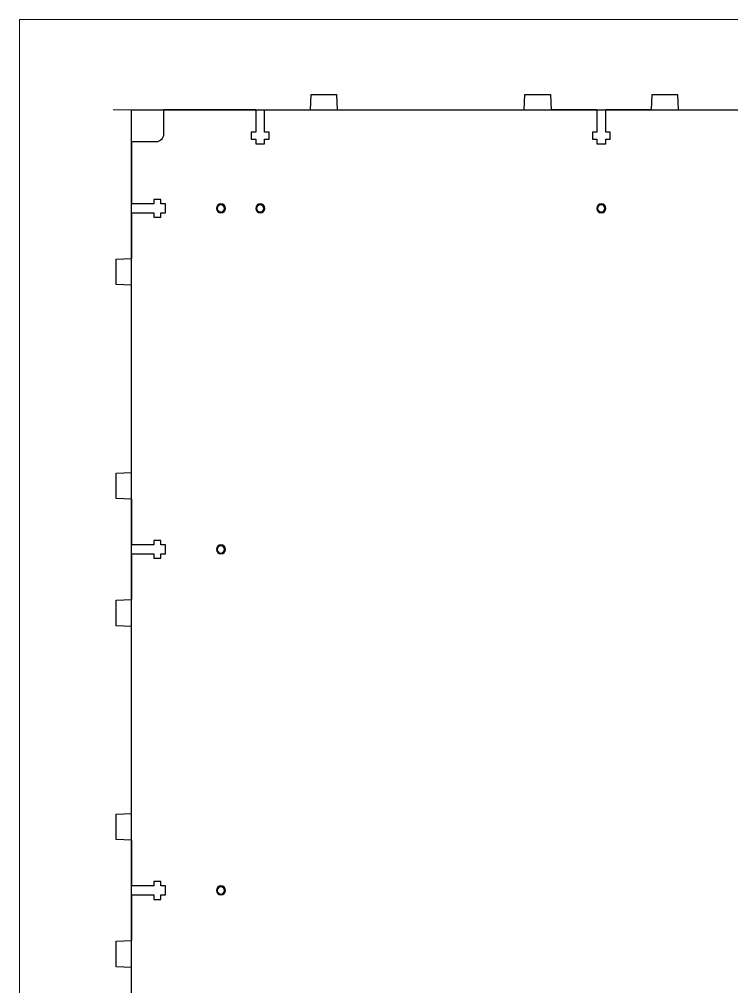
# Model space of a CAD drawing. Header units: millimetres. Extents: x -1949 to 1995, y -1808 to 1842.
# Drawn here: x -842.7 to -618.5, y -912.8 to -608.4 of the extents above; entities that cross this region are included whole.
import ezdxf

# ---------------------------------------------------------------- set-up
doc = ezdxf.new("R2010")
doc.units = ezdxf.units.MM
doc.layers.get('0').update_dxf_attribs({"lineweight": 25, "true_color": 0xffffff})
doc.layers.add('Laser Table', color=2, linetype='Continuous', lineweight=0, true_color=0xffff00)
doc.layers.add('Referance lines', color=2, linetype='Continuous', lineweight=0, true_color=0xffff00)

msp = doc.modelspace()

# ---------------------------------------------------------------- linework, layer by layer
at = {"color": 1, "true_color": 0xff0000}
for p, q in [((-751.07263, -636.8916), (-750.87253, -632.01988)), ((-750.87253, -632.01988), (-742.84359, -632.01988)), ((-742.84359, -632.01988), (-742.6435, -636.8916)), ((-683.74581, -636.8916), (-683.54572, -632.01988)), ((-683.54572, -632.01988), (-675.50831, -632.01988)), ((-675.50831, -632.01988), (-675.30822, -636.8916)), ((-643.73263, -636.8916), (-643.53253, -632.01988)), ((-643.53253, -632.01988), (-635.50359, -632.01988)), ((-635.50359, -632.01988), (-635.3035, -636.8916)), ((-742.6435, -636.8916), (-683.74581, -636.8916)), ((-635.3035, -636.8916), (-576.40581, -636.8916)), ((-799.67811, -646.95564), (-807.34637, -646.92085)), ((-812.21809, -683.85955), (-807.34637, -683.65945)), ((-812.21809, -691.89695), (-812.21809, -683.85955)), ((-807.34637, -692.09705), (-812.21809, -691.89695)), ((-807.34637, -750.99473), (-807.34637, -692.09705)), ((-812.21809, -751.19483), (-807.34637, -750.99473)), ((-812.21809, -759.22377), (-812.21809, -751.19483)), ((-807.34637, -759.42386), (-812.21809, -759.22377)), ((-812.21809, -791.19955), (-807.34637, -790.99945)), ((-812.21809, -799.23695), (-812.21809, -791.19955)), ((-807.34637, -799.43705), (-812.21809, -799.23695)), ((-807.34637, -858.33473), (-807.34637, -799.43705)), ((-812.21809, -858.53483), (-807.34637, -858.33473)), ((-812.21809, -866.56377), (-812.21809, -858.53483)), ((-807.34637, -866.76386), (-812.21809, -866.56377)), ((-812.21809, -898.53955), (-807.34637, -898.33945)), ((-812.21809, -906.57695), (-812.21809, -898.53955)), ((-807.34637, -906.77705), (-812.21809, -906.57695)), ((-807.34637, -965.67323), (-807.34637, -906.77705))]:
    msp.add_line(p, q, dxfattribs=at)
for p, q in [((-807.34637, -636.8916), (21.99572, -636.8916)), ((-807.34637, -1450.2496), (-807.34637, -636.8916)), ((-797.27809, -636.8916), (-797.27809, -644.55563)), ((-768.27122, -636.8916), (-797.27809, -636.8916)), ((-768.27122, -636.8916), (-768.27122, -643.9087)), ((-765.47051, -643.9087), (-765.47051, -636.8916)), ((-765.47051, -636.8916), (-751.07263, -636.8916)), ((-660.93122, -636.8916), (-675.30822, -636.8916)), ((-660.93122, -636.8916), (-660.93122, -643.9087)), ((-658.13051, -643.9087), (-658.13051, -636.8916)), ((-643.73263, -636.8916), (-658.13051, -636.8916)), ((-768.27122, -643.9087), (-769.67139, -643.9087)), ((-769.67139, -643.9087), (-769.67139, -646.10898)), ((-764.07104, -643.9087), (-765.47051, -643.9087)), ((-764.07104, -646.10898), (-764.07104, -643.9087)), ((-660.93122, -643.9087), (-662.33139, -643.9087)), ((-662.33139, -643.9087), (-662.33139, -646.10898)), ((-656.73104, -643.9087), (-658.13051, -643.9087)), ((-656.73104, -646.10898), (-656.73104, -643.9087)), ((-807.34637, -646.92085), (-807.34637, -666.48175)), ((-769.67139, -646.10898), (-768.27122, -646.10898)), ((-768.27122, -646.10898), (-768.27122, -647.55219)), ((-768.27122, -647.55219), (-765.47051, -647.55219)), ((-765.47051, -647.55219), (-765.47051, -646.10898)), ((-765.47051, -646.10898), (-764.07104, -646.10898)), ((-662.33139, -646.10898), (-660.93122, -646.10898)), ((-660.93122, -646.10898), (-660.93122, -647.55219)), ((-660.93122, -647.55219), (-658.13051, -647.55219)), ((-658.13051, -647.55219), (-658.13051, -646.10898)), ((-658.13051, -646.10898), (-656.73104, -646.10898)), ((-800.32927, -666.48175), (-807.34637, -666.48175)), ((-798.12899, -665.08228), (-800.32927, -665.08228)), ((-800.32927, -665.08228), (-800.32927, -666.48175)), ((-798.12899, -666.48175), (-798.12899, -665.08228)), ((-796.68578, -666.48175), (-798.12899, -666.48175)), ((-796.68578, -669.28245), (-796.68578, -666.48175)), ((-807.34637, -669.28245), (-800.32927, -669.28245)), ((-807.34637, -669.28245), (-807.34637, -683.65945)), ((-800.32927, -669.28245), (-800.32927, -670.68263)), ((-798.12899, -670.68263), (-798.12899, -669.28245)), ((-798.12899, -669.28245), (-796.68578, -669.28245)), ((-800.32927, -670.68263), (-798.12899, -670.68263)), ((-807.34637, -759.42386), (-807.34637, -773.82175)), ((-798.12899, -772.42228), (-800.32927, -772.42228)), ((-800.32927, -772.42228), (-800.32927, -773.82175)), ((-798.12899, -773.82175), (-798.12899, -772.42228)), ((-800.32927, -773.82175), (-807.34637, -773.82175)), ((-796.68578, -773.82175), (-798.12899, -773.82175)), ((-796.68578, -776.62245), (-796.68578, -773.82175)), ((-807.34637, -776.62245), (-800.32927, -776.62245)), ((-807.34637, -776.62245), (-807.34637, -790.99945)), ((-800.32927, -776.62245), (-800.32927, -778.02263)), ((-800.32927, -778.02263), (-798.12899, -778.02263)), ((-798.12899, -778.02263), (-798.12899, -776.62245)), ((-798.12899, -776.62245), (-796.68578, -776.62245)), ((-807.34637, -866.76386), (-807.34637, -881.16175)), ((-798.12899, -879.76228), (-800.32927, -879.76228)), ((-800.32927, -879.76228), (-800.32927, -881.16175)), ((-798.12899, -881.16175), (-798.12899, -879.76228)), ((-800.32927, -881.16175), (-807.34637, -881.16175)), ((-796.68578, -881.16175), (-798.12899, -881.16175)), ((-796.68578, -883.96245), (-796.68578, -881.16175)), ((-807.34637, -883.96245), (-800.32927, -883.96245)), ((-807.34637, -883.96245), (-807.34637, -898.33945)), ((-800.32927, -883.96245), (-800.32927, -885.36263)), ((-800.32927, -885.36263), (-798.12899, -885.36263)), ((-798.12899, -885.36263), (-798.12899, -883.96245)), ((-798.12899, -883.96245), (-796.68578, -883.96245))]:
    msp.add_line(p, q)
msp.add_open_spline([(-797.27809, -644.55563), (-797.27809, -645.88094), (-798.35279, -646.95564), (-799.67811, -646.95564)], degree=3, dxfattribs=at)
at = {"color": 3, "true_color": 0x00ff00}
for points in [[(-779.24007, -666.45573), (-780.02712, -666.45573), (-780.66494, -667.0939), (-780.66494, -667.8806)], [(-777.8152, -667.8806), (-777.8152, -667.0939), (-778.45267, -666.45573), (-779.24007, -666.45573)], [(-766.87087, -666.45573), (-767.65791, -666.45573), (-768.29574, -667.0939), (-768.29574, -667.8806)], [(-765.446, -667.8806), (-765.446, -667.0939), (-766.08347, -666.45573), (-766.87087, -666.45573)], [(-659.53087, -666.45573), (-660.31791, -666.45573), (-660.95574, -667.0939), (-660.95574, -667.8806)], [(-658.106, -667.8806), (-658.106, -667.0939), (-658.74347, -666.45573), (-659.53087, -666.45573)], [(-780.66494, -667.8806), (-780.66494, -668.66729), (-780.02712, -669.30512), (-779.24007, -669.30512)], [(-779.24007, -669.30512), (-778.45267, -669.30512), (-777.8152, -668.66729), (-777.8152, -667.8806)], [(-768.29574, -667.8806), (-768.29574, -668.66729), (-767.65791, -669.30512), (-766.87087, -669.30512)], [(-766.87087, -669.30512), (-766.08347, -669.30512), (-765.446, -668.66729), (-765.446, -667.8806)], [(-660.95574, -667.8806), (-660.95574, -668.66729), (-660.31791, -669.30512), (-659.53087, -669.30512)], [(-659.53087, -669.30512), (-658.74347, -669.30512), (-658.106, -668.66729), (-658.106, -667.8806)], [(-779.24007, -773.79573), (-780.02712, -773.79573), (-780.66494, -774.4339), (-780.66494, -775.2206)], [(-780.66494, -775.2206), (-780.66494, -776.00729), (-780.02712, -776.64512), (-779.24007, -776.64512)], [(-777.8152, -775.2206), (-777.8152, -774.4339), (-778.45267, -773.79573), (-779.24007, -773.79573)], [(-779.24007, -776.64512), (-778.45267, -776.64512), (-777.8152, -776.00729), (-777.8152, -775.2206)], [(-779.24007, -881.13573), (-780.02712, -881.13573), (-780.66494, -881.7739), (-780.66494, -882.5606)], [(-780.66494, -882.5606), (-780.66494, -883.34729), (-780.02712, -883.98512), (-779.24007, -883.98512)], [(-777.8152, -882.5606), (-777.8152, -881.7739), (-778.45267, -881.13573), (-779.24007, -881.13573)], [(-779.24007, -883.98512), (-778.45267, -883.98512), (-777.8152, -883.34729), (-777.8152, -882.5606)]]:
    msp.add_open_spline(points, degree=3, dxfattribs=at)
at = {"color": 6, "true_color": 0xff00ff}
for points in [[(-779.24007, -666.7407), (-779.86971, -666.7407), (-780.37996, -667.25124), (-780.37996, -667.8806)], [(-778.10017, -667.8806), (-778.10017, -667.25124), (-778.61015, -666.7407), (-779.24007, -666.7407)], [(-766.87087, -666.7407), (-767.5005, -666.7407), (-768.01076, -667.25124), (-768.01076, -667.8806)], [(-765.73097, -667.8806), (-765.73097, -667.25124), (-766.24095, -666.7407), (-766.87087, -666.7407)], [(-659.53087, -666.7407), (-660.1605, -666.7407), (-660.67076, -667.25124), (-660.67076, -667.8806)], [(-658.39097, -667.8806), (-658.39097, -667.25124), (-658.90095, -666.7407), (-659.53087, -666.7407)], [(-780.37996, -667.8806), (-780.37996, -668.50995), (-779.86971, -669.02021), (-779.24007, -669.02021)], [(-779.24007, -669.02021), (-778.61015, -669.02021), (-778.10017, -668.50995), (-778.10017, -667.8806)], [(-768.01076, -667.8806), (-768.01076, -668.50995), (-767.5005, -669.02021), (-766.87087, -669.02021)], [(-766.87087, -669.02021), (-766.24095, -669.02021), (-765.73097, -668.50995), (-765.73097, -667.8806)], [(-660.67076, -667.8806), (-660.67076, -668.50995), (-660.1605, -669.02021), (-659.53087, -669.02021)], [(-659.53087, -669.02021), (-658.90095, -669.02021), (-658.39097, -668.50995), (-658.39097, -667.8806)], [(-779.24007, -774.0807), (-779.86971, -774.0807), (-780.37996, -774.59124), (-780.37996, -775.2206)], [(-780.37996, -775.2206), (-780.37996, -775.84995), (-779.86971, -776.36021), (-779.24007, -776.36021)], [(-778.10017, -775.2206), (-778.10017, -774.59124), (-778.61015, -774.0807), (-779.24007, -774.0807)], [(-779.24007, -776.36021), (-778.61015, -776.36021), (-778.10017, -775.84995), (-778.10017, -775.2206)], [(-779.24007, -881.4207), (-779.86971, -881.4207), (-780.37996, -881.93124), (-780.37996, -882.5606)], [(-780.37996, -882.5606), (-780.37996, -883.18995), (-779.86971, -883.70021), (-779.24007, -883.70021)], [(-778.10017, -882.5606), (-778.10017, -881.93124), (-778.61015, -881.4207), (-779.24007, -881.4207)], [(-779.24007, -883.70021), (-778.61015, -883.70021), (-778.10017, -883.18995), (-778.10017, -882.5606)]]:
    msp.add_open_spline(points, degree=3, dxfattribs=at)
at = {"layer": 'Laser Table', "color": 2, "true_color": 0xffff00}
for p, q in [((-842.67532, -1808.3916), (-842.67532, -608.3916)), ((-842.67532, -608.3916), (57.32468, -608.3916))]:
    msp.add_line(p, q, dxfattribs=at)
at = {"layer": 'Referance lines', "color": 2, "true_color": 0xffff00}
for q in [(24.8275, -636.8916), (-543.13615, -636.8916)]:
    msp.add_line((-813.16863, -636.8916), q, dxfattribs=at)
at = {"layer": 'Referance lines'}
msp.add_line((-811.67339, -636.8916), (26.32274, -636.8916), dxfattribs=at)

doc.saveas('drawing.dxf')
